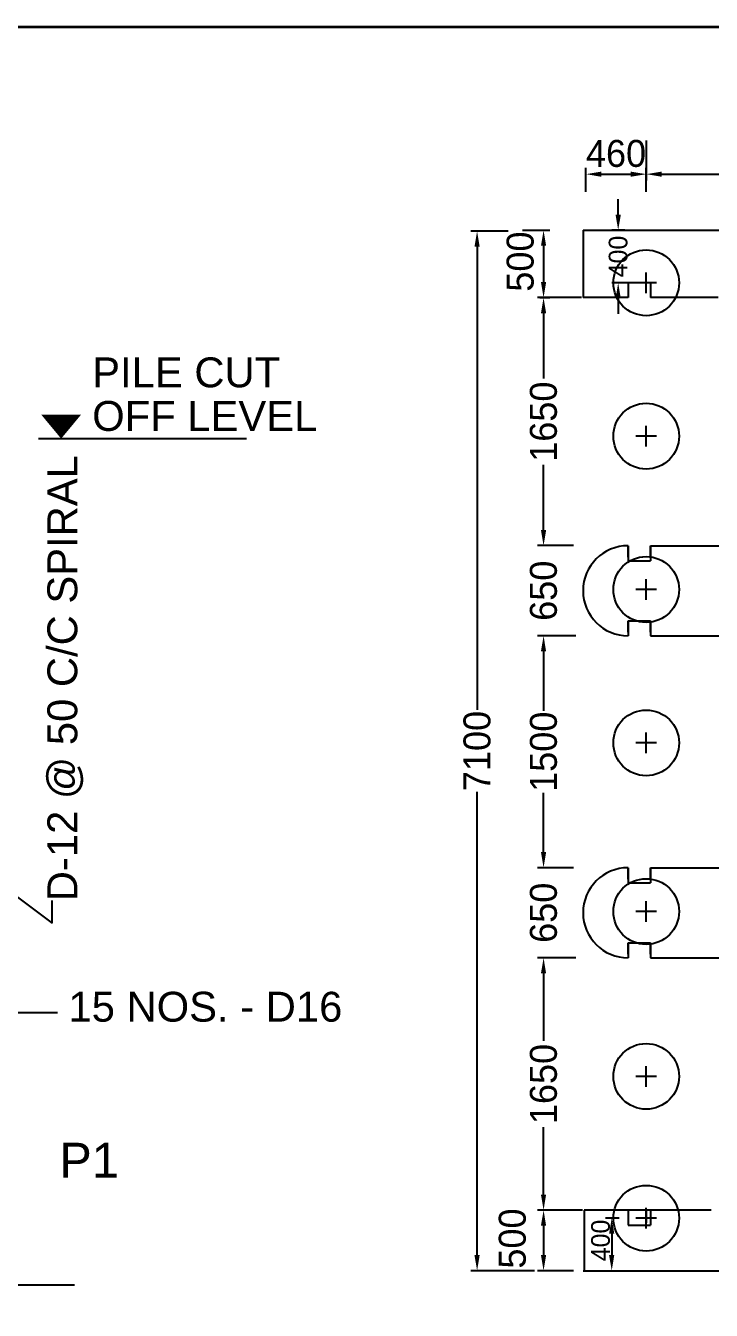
# Model space of a CAD drawing. Extents: x -377620 to 406987, y -326460 to -226264.
# Drawn here: x -108609 to -97602, y -303865 to -283234 of the extents above; entities that cross this region are included whole.
import ezdxf

# ---------------------------------------------------------------- set-up
doc = ezdxf.new("R2010")
doc.units = 0
doc.header["$LTSCALE"] = 300
doc.header["$MEASUREMENT"] = 0
doc.layers.get('DEFPOINTS').update_dxf_attribs({"linetype": 'CONTINUOUS'})
doc.layers.add('LINE', color=7, linetype='CONTINUOUS')
doc.styles.add('Arial-20', font='arial.ttf')
doc.dimstyles.new('3', dxfattribs={"dimtxt": 225, "dimasz": 350, "dimexe": 100, "dimexo": 25, "dimgap": 9, "dimtad": 0, "dimdec": 0, "dimzin": 0, "dimdsep": 46, "dimtxsty": 'Standard', "dimcen": 0, "dimclrd": 5, "dimclre": 6, "dimclrt": 256, "dimadec": 0, "dimazin": 0, "dimtfac": 1, "dimtdec": 0, "dimtofl": 0, "dimtmove": 2, "dimatfit": 3, "dimfxl": 1, "dimtolj": 1, "dimtzin": 0, "dimarcsym": 0})

# ---------------------------------------------------------------- blocks, each defined once
blk = doc.blocks.new('*D575')
at = {"layer": 'DEFPOINTS', "color": 0}
for p in [(-100658, -286519), (-100379, -287601), (-100295, -287601)]:
    blk.add_point(p, dxfattribs=at)
at = {"layer": 'LINE', "color": 7, "lineweight": -2}
for p, q in [((-100633, -286519), (-100195, -286519)), ((-100295, -286769), (-100295, -287351)), ((-100354, -287601), (-100195, -287601))]:
    blk.add_line(p, q, dxfattribs=at)
at = {"layer": 'LINE', "color": 7}
for points in [[(-100337, -286769), (-100254, -286769), (-100295, -286519)], [(-100337, -287351), (-100254, -287351), (-100295, -287601)]]:
    blk.add_solid(points, dxfattribs=at)
at = {"layer": 'LINE', "color": 7, "insert": (-100668, -287022), "char_height": 300, "attachment_point": 5, "rotation": 90}
blk.add_mtext('\\A1;{\\H1.444x;\\C7;500}', dxfattribs=at)
blk = doc.blocks.new('*D576')
at = {"layer": 'DEFPOINTS', "color": 0}
for p in [(-99661, -287601), (-100295, -291584), (-99969, -291584)]:
    blk.add_point(p, dxfattribs=at)
at = {"layer": 'LINE', "color": 7, "lineweight": -2}
for p, q in [((-99686, -287601), (-100395, -287601)), ((-100295, -287851), (-100295, -288898)), ((-100295, -291334), (-100295, -290288)), ((-99994, -291584), (-100395, -291584))]:
    blk.add_line(p, q, dxfattribs=at)
at = {"layer": 'LINE', "color": 7}
for points in [[(-100337, -287851), (-100254, -287851), (-100295, -287601)], [(-100337, -291334), (-100254, -291334), (-100295, -291584)]]:
    blk.add_solid(points, dxfattribs=at)
at = {"layer": 'LINE', "color": 7, "insert": (-100295, -289593), "char_height": 300, "attachment_point": 5, "rotation": 90}
blk.add_mtext('\\A1;{\\H1.444x;\\C7;1650}', dxfattribs=at)
blk = doc.blocks.new('*D577')
at = {"layer": 'DEFPOINTS', "color": 0}
for p in [(-99787, -291584), (-100295, -293032), (-99751, -293032)]:
    blk.add_point(p, dxfattribs=at)
at = {"layer": 'LINE', "color": 7, "lineweight": -2}
for p, q in [((-100295, -291334), (-100295, -291084)), ((-99812, -291584), (-100395, -291584)), ((-99776, -293032), (-100395, -293032)), ((-100295, -293282), (-100295, -293532))]:
    blk.add_line(p, q, dxfattribs=at)
at = {"layer": 'LINE', "color": 7}
for points in [[(-100337, -291334), (-100254, -291334), (-100295, -291584)], [(-100337, -293282), (-100254, -293282), (-100295, -293032)]]:
    blk.add_solid(points, dxfattribs=at)
at = {"layer": 'LINE', "color": 7, "insert": (-100295, -292308), "char_height": 300, "attachment_point": 5, "rotation": 90}
blk.add_mtext('\\A1;{\\H1.444x;\\C7;650}', dxfattribs=at)
blk = doc.blocks.new('*D578')
at = {"layer": 'DEFPOINTS', "color": 0}
for p in [(-99751, -293032), (-100295, -296756), (-99787, -296756)]:
    blk.add_point(p, dxfattribs=at)
at = {"layer": 'LINE', "color": 7, "lineweight": -2}
for p, q in [((-99776, -293032), (-100395, -293032)), ((-100295, -293282), (-100295, -294235)), ((-100295, -296506), (-100295, -295553)), ((-99812, -296756), (-100395, -296756))]:
    blk.add_line(p, q, dxfattribs=at)
at = {"layer": 'LINE', "color": 7}
for points in [[(-100337, -293282), (-100254, -293282), (-100295, -293032)], [(-100337, -296506), (-100254, -296506), (-100295, -296756)]]:
    blk.add_solid(points, dxfattribs=at)
at = {"layer": 'LINE', "color": 7, "insert": (-100295, -294894), "char_height": 300, "attachment_point": 5, "rotation": 90}
blk.add_mtext('\\A1;{\\H1.444x;\\C7;1500}', dxfattribs=at)
blk = doc.blocks.new('*D579')
at = {"layer": 'DEFPOINTS', "color": 0}
for p in [(-99646, -302256), (-100295, -303229), (-99787, -303229)]:
    blk.add_point(p, dxfattribs=at)
at = {"layer": 'LINE', "color": 7, "lineweight": -2}
for p, q in [((-99671, -302256), (-100395, -302256)), ((-100295, -302506), (-100295, -302979)), ((-99812, -303229), (-100395, -303229))]:
    blk.add_line(p, q, dxfattribs=at)
at = {"layer": 'LINE', "color": 7}
for points in [[(-100337, -302506), (-100254, -302506), (-100295, -302256)], [(-100337, -302979), (-100254, -302979), (-100295, -303229)]]:
    blk.add_solid(points, dxfattribs=at)
at = {"layer": 'LINE', "color": 7, "insert": (-100795, -302712), "char_height": 300, "attachment_point": 5, "rotation": 90}
blk.add_mtext('\\A1;{\\H1.444x;\\C7;500}', dxfattribs=at)
blk = doc.blocks.new('*D580')
at = {"layer": 'DEFPOINTS', "color": 0}
for p in [(-98647, -285618), (-99616, -285926), (-98647, -285926)]:
    blk.add_point(p, dxfattribs=at)
at = {"layer": 'LINE', "color": 7, "lineweight": -2}
for p, q in [((-99616, -285901), (-99616, -285518)), ((-98647, -285901), (-98647, -285518)), ((-99366, -285618), (-98897, -285618))]:
    blk.add_line(p, q, dxfattribs=at)
at = {"layer": 'LINE', "color": 7}
for points in [[(-99366, -285577), (-99366, -285660), (-99616, -285618)], [(-98897, -285577), (-98897, -285660), (-98647, -285618)]]:
    blk.add_solid(points, dxfattribs=at)
at = {"layer": 'LINE', "color": 7, "insert": (-99132, -285288), "char_height": 300, "attachment_point": 5}
blk.add_mtext('\\A1;{\\H1.444x;\\C7;460}', dxfattribs=at)
blk = doc.blocks.new('*D581')
at = {"layer": 'DEFPOINTS', "color": 0}
for p in [(-98647, -285053), (-81679, -285053), (-81679, -285618)]:
    blk.add_point(p, dxfattribs=at)
at = {"layer": 'LINE', "color": 7, "lineweight": -2}
for p, q in [((-98647, -285078), (-98647, -285718)), ((-81679, -285078), (-81679, -285718)), ((-98397, -285618), (-94212, -285618)), ((-81929, -285618), (-86114, -285618))]:
    blk.add_line(p, q, dxfattribs=at)
at = {"layer": 'LINE', "color": 7}
for points in [[(-98397, -285577), (-98397, -285660), (-98647, -285618)], [(-81929, -285577), (-81929, -285660), (-81679, -285618)]]:
    blk.add_solid(points, dxfattribs=at)
at = {"layer": 'LINE', "color": 7, "insert": (-90163, -285618), "char_height": 300, "attachment_point": 5}
blk.add_mtext('\\A1;{\\fTimes New Roman|b0|i0|c0|p18;\\H1.444x;\\C7;8 NOS. OF PILES @ 1240 C/C}', dxfattribs=at)
blk = doc.blocks.new('*D582')
at = {"layer": 'DEFPOINTS', "color": 0}
for p in [(-101362, -286534), (-100840, -286534), (-100415, -303229)]:
    blk.add_point(p, dxfattribs=at)
at = {"layer": 'LINE', "color": 7, "lineweight": -2}
for p, q in [((-100865, -286534), (-101462, -286534)), ((-101362, -286784), (-101362, -294223)), ((-101362, -302979), (-101362, -295540)), ((-100440, -303229), (-101462, -303229))]:
    blk.add_line(p, q, dxfattribs=at)
at = {"layer": 'LINE', "color": 7}
for points in [[(-101404, -286784), (-101321, -286784), (-101362, -286534)], [(-101404, -302979), (-101321, -302979), (-101362, -303229)]]:
    blk.add_solid(points, dxfattribs=at)
at = {"layer": 'LINE', "color": 7, "insert": (-101362, -294882), "char_height": 300, "attachment_point": 5, "rotation": 90}
blk.add_mtext('\\A1;{\\H1.444x;\\C7;7100}', dxfattribs=at)
blk = doc.blocks.new('*D590')
at = {"layer": 'DEFPOINTS', "color": 0}
for p in [(-99057, -302385), (-99325, -303229), (-99201, -303229)]:
    blk.add_point(p, dxfattribs=at)
at = {"layer": 'LINE', "color": 7, "lineweight": -2}
for p, q in [((-99082, -302385), (-99301, -302385)), ((-99201, -302635), (-99201, -302979)), ((-99300, -303229), (-99101, -303229))]:
    blk.add_line(p, q, dxfattribs=at)
at = {"layer": 'LINE', "color": 7}
for points in [[(-99243, -302635), (-99160, -302635), (-99201, -302385)], [(-99243, -302979), (-99160, -302979), (-99201, -303229)]]:
    blk.add_solid(points, dxfattribs=at)
at = {"layer": 'LINE', "color": 7, "insert": (-99379, -302743), "char_height": 300, "attachment_point": 5, "rotation": 90}
blk.add_mtext('\\A1;400', dxfattribs=at)
blk = doc.blocks.new('*D592')
at = {"layer": 'DEFPOINTS', "color": 0}
for p in [(-99097, -286519), (-98964, -286519), (-98813, -287363)]:
    blk.add_point(p, dxfattribs=at)
at = {"layer": 'LINE', "color": 7, "lineweight": -2}
for p, q in [((-99097, -286269), (-99097, -286019)), ((-98989, -286519), (-99197, -286519)), ((-98838, -287363), (-99197, -287363)), ((-99097, -287613), (-99097, -287863))]:
    blk.add_line(p, q, dxfattribs=at)
at = {"layer": 'LINE', "color": 7}
for points in [[(-99139, -286269), (-99055, -286269), (-99097, -286519)], [(-99139, -287613), (-99055, -287613), (-99097, -287363)]]:
    blk.add_solid(points, dxfattribs=at)
at = {"layer": 'LINE', "color": 7, "insert": (-99097, -286941), "char_height": 300, "attachment_point": 5, "rotation": 90}
blk.add_mtext('\\A1;400', dxfattribs=at)
blk = doc.blocks.new('*D596')
at = {"layer": 'DEFPOINTS', "color": 0}
for p in [(-99787, -296756), (-100295, -298204), (-99751, -298204)]:
    blk.add_point(p, dxfattribs=at)
at = {"layer": 'LINE', "color": 7, "lineweight": -2}
for p, q in [((-100295, -296506), (-100295, -296256)), ((-99812, -296756), (-100395, -296756)), ((-99776, -298204), (-100395, -298204)), ((-100295, -298454), (-100295, -298704))]:
    blk.add_line(p, q, dxfattribs=at)
at = {"layer": 'LINE', "color": 7}
for points in [[(-100337, -296506), (-100254, -296506), (-100295, -296756)], [(-100337, -298454), (-100254, -298454), (-100295, -298204)]]:
    blk.add_solid(points, dxfattribs=at)
at = {"layer": 'LINE', "color": 7, "insert": (-100295, -297480), "char_height": 300, "attachment_point": 5, "rotation": 90}
blk.add_mtext('\\A1;{\\H1.444x;\\C7;650}', dxfattribs=at)
blk = doc.blocks.new('*D598')
at = {"layer": 'DEFPOINTS', "color": 0}
for p in [(-99751, -298204), (-100295, -302256), (-99787, -302256)]:
    blk.add_point(p, dxfattribs=at)
at = {"layer": 'LINE', "color": 7, "lineweight": -2}
for p, q in [((-99776, -298204), (-100395, -298204)), ((-100295, -298454), (-100295, -299535)), ((-100295, -302006), (-100295, -300925)), ((-99812, -302256), (-100395, -302256))]:
    blk.add_line(p, q, dxfattribs=at)
at = {"layer": 'LINE', "color": 7}
for points in [[(-100337, -298454), (-100254, -298454), (-100295, -298204)], [(-100337, -302006), (-100254, -302006), (-100295, -302256)]]:
    blk.add_solid(points, dxfattribs=at)
at = {"layer": 'LINE', "color": 7, "insert": (-100295, -300230), "char_height": 300, "attachment_point": 5, "rotation": 90}
blk.add_mtext('\\A1;{\\H1.444x;\\C7;1650}', dxfattribs=at)

msp = doc.modelspace()

# ---------------------------------------------------------------- linework, layer by layer
at = {"layer": 'LINE', "color": 7}
for p, q in [((-99661.348, -286518.8315), (-99661.348, -287601.0525)), ((-99661.348, -286518.8315), (-95298.0023, -286518.8315)), ((-98937.6919, -287359.8338), (-98937.6919, -287601.0525)), ((-98937.6919, -287359.8338), (-98575.8639, -287359.8338)), ((-98481.816, -287363.0968), (-98813.016, -287363.0968)), ((-98481.816, -287363.0968), (-98813.016, -287363.0968)), ((-98647.416, -287528.6968), (-98647.416, -287197.4968)), ((-98647.416, -287528.6968), (-98647.416, -287197.4968)), ((-98575.8639, -287359.8338), (-98575.8639, -287601.0525)), ((-98937.6919, -287601.0525), (-99661.348, -287601.0525)), ((-97493.6429, -287601.0525), (-98575.8639, -287601.0525)), ((-98481.816, -289825.6594), (-98813.016, -289825.6594)), ((-98647.416, -289991.2594), (-98647.416, -289660.0594)), ((-108403.9969, -289865.6608), (-105064.9579, -289865.6608)), ((-98937.6919, -291768.9012), (-98937.6919, -291584.4236)), ((-98937.6919, -291584.4236), (-98937.6919, -291825.6423)), ((-98575.8639, -291768.9012), (-98575.8639, -291584.4236)), ((-98575.8639, -291584.4236), (-96465.2005, -291584.4236)), ((-98575.8639, -291584.4236), (-98575.8639, -291825.6423)), ((-98937.6919, -291825.6423), (-98575.8639, -291825.6423)), ((-98647.416, -292453.822), (-98647.416, -292122.622)), ((-98647.416, -292453.822), (-98647.416, -292122.622)), ((-98481.816, -292288.222), (-98813.016, -292288.222)), ((-98481.816, -292288.222), (-98813.016, -292288.222)), ((-98937.6919, -292974.9946), (-98937.6919, -292790.517)), ((-98937.6919, -292790.517), (-98937.6919, -293031.7357)), ((-98937.6919, -292790.517), (-98575.8639, -292790.517)), ((-98575.8639, -292974.9946), (-98575.8639, -292790.517)), ((-98575.8639, -292790.517), (-98575.8639, -293031.7357)), ((-98575.8639, -293031.7357), (-96465.2005, -293031.7357)), ((-98647.416, -294917.4), (-98647.416, -294586.2)), ((-98647.416, -294917.4), (-98647.416, -294586.2)), ((-98481.816, -294751.8), (-98813.016, -294751.8)), ((-98481.816, -294751.8), (-98813.016, -294751.8)), ((-98937.6919, -296940.9012), (-98937.6919, -296756.4236)), ((-98937.6919, -296756.4236), (-98937.6919, -296997.6423)), ((-98575.8639, -296940.9012), (-98575.8639, -296756.4236)), ((-98575.8639, -296756.4236), (-96465.2005, -296756.4236)), ((-98575.8639, -296756.4236), (-98575.8639, -296997.6423)), ((-98937.6919, -296997.6423), (-98575.8639, -296997.6423)), ((-98481.816, -297460.222), (-98813.016, -297460.222)), ((-98481.816, -297460.222), (-98813.016, -297460.222)), ((-98647.416, -297625.822), (-98647.416, -297294.622)), ((-98647.416, -297625.822), (-98647.416, -297294.622)), ((-98937.6919, -298146.9946), (-98937.6919, -297962.517)), ((-98937.6919, -297962.517), (-98937.6919, -298203.7357)), ((-98937.6919, -297962.517), (-98575.8639, -297962.517)), ((-98575.8639, -298146.9946), (-98575.8639, -297962.517)), ((-98575.8639, -297962.517), (-98575.8639, -298203.7357)), ((-98575.8639, -298203.7357), (-96465.2005, -298203.7357)), ((-111729.7076, -299082.275), (-108100.2261, -299082.275)), ((-98647.416, -300273.022), (-98647.416, -299941.822)), ((-98647.416, -300273.022), (-98647.416, -299941.822)), ((-98647.416, -300273.022), (-98647.416, -299941.822)), ((-98481.816, -300107.422), (-98813.016, -300107.422)), ((-98481.816, -300107.422), (-98813.016, -300107.422)), ((-98481.816, -300107.422), (-98813.016, -300107.422)), ((-98647.416, -302550.622), (-98647.416, -302219.422)), ((-98647.416, -302550.622), (-98647.416, -302219.422)), ((-99645.6398, -302255.7494), (-99645.6398, -303227.6709)), ((-97602.326, -302255.7494), (-99645.6398, -302255.7494)), ((-98937.6919, -302255.7494), (-98937.6919, -302496.9681)), ((-98481.816, -302385.022), (-98813.016, -302385.022)), ((-98481.816, -302385.022), (-98813.016, -302385.022)), ((-98647.416, -302249.3741), (-98647.416, -302459.0491)), ((-98575.8639, -302255.7494), (-98575.8639, -302496.9681)), ((-98937.6919, -302496.9681), (-98575.8639, -302496.9681)), ((-99661.348, -303229.2873), (-95301.6439, -303229.2873)), ((-113704.3662, -303454.6906), (-107827.4089, -303454.6906))]:
    msp.add_line(p, q, dxfattribs=at)
at = {"layer": 'LINE', "color": 7, "lineweight": 40, "const_width": 42.8247}
msp.add_lwpolyline([(-117007, -326040.82), (-56501.8, -326040.82), (-56501.8, -283255), (-117007, -283255)], close=True, dxfattribs=at)
at = {"layer": 'LINE', "color": 7, "flags": 128}
for points in [[(-108039.5115, -289865.6608, 0, 640, 0), (-108039.5115, -289479.711, 0, 0, 0)], [(-107827.4089, -302041.4374, 0, 320, 0), (-107827.4089, -302641.4675, 0, 0, 0), (-107827.4089, -303454.6906, 0, 0, 0)]]:
    msp.add_lwpolyline(points, format="xyseb", dxfattribs=at)
at = {"layer": 'LINE', "color": 7}
for centre in [(-98647.416, -287363.0968), (-98647.416, -289825.6594), (-98647.416, -292288.222), (-98647.416, -294751.8), (-98647.416, -297460.222), (-98647.416, -300107.422), (-98647.416, -302385.022)]:
    msp.add_circle(centre, 527.5, dxfattribs=at)
for centre in [(-98937.6919, -292308.0796), (-98937.6919, -297480.0796)]:
    msp.add_arc(centre, 723.656, 90, 270, dxfattribs=at)

# ---------------------------------------------------------------- texts
at = {"layer": 'LINE', "color": 7, "style": 'Arial-20'}
for s, height, p in [('PILE CUT ', 480, (-107541.3063, -289041.0038)), ('OFF LEVEL', 480, (-107541.3063, -289741.0038)), ('15 NOS. - D16', 480, (-107922.4155, -299228.7198)), ('P1', 560, (-108069.4282, -301733.5932))]:
    msp.add_text(s, height=height, dxfattribs=at).set_placement(p)
msp.add_text('D-12 @ 50 C/C SPIRAL', height=480, rotation=90, dxfattribs=at).set_placement((-107780.6863, -297294.6403))

# ---------------------------------------------------------------- dimensions: what is measured, and where the dimension line sits
at = {"layer": 'LINE', "color": 7}
for base, p1, p2, text, picture, middle in [((-81678.576, -285618.2841), (-98647.416, -285053.3374), (-81678.576, -285053.3374), '{\\fTimes New Roman|b0|i0|c0|p18;\\H1.444x;\\C7;8 NOS. OF PILES @ 1240 C/C}', '*D581', (-90162.996, -285618.2841)), ((-98647.416, -285618.2841), (-99615.6186, -285926.4378), (-98647.416, -285926.4378), '{\\H1.444x;\\C7;460}', '*D580', (-99131.5173, -285288.1841))]:
    dim = msp.add_linear_dim(base=base, p1=p1, p2=p2, text=text, dimstyle='3', override={"dimtxt": 300, "dimasz": 250, "dimclrd": 7, "dimclre": 7, "dimclrt": 7}, dxfattribs=at)
    dim.commit()
    dim.dimension.update_dxf_attribs({"geometry": picture, "text_midpoint": middle})
for base, p1, p2, text, picture, middle in [((-99097.1438, -286518.8315), (-98813.016, -287363.0968), (-98963.5838, -286518.8315), '400', '*D592', (-99097.1438, -286940.9642)), ((-101362.2586, -286533.7177), (-100415.1916, -303229.2873), (-100839.9024, -286533.7177), '{\\H1.444x;\\C7;7100}', '*D582', (-101362.2586, -294881.5025)), ((-100295.1916, -291584.4236), (-99661.348, -287601.0525), (-99968.707, -291584.4236), '{\\H1.444x;\\C7;1650}', '*D576', (-100295.1916, -289592.7381)), ((-100295.1916, -293031.7357), (-99787.3266, -291584.4236), (-99751.0506, -293031.7357), '{\\H1.444x;\\C7;650}', '*D577', (-100295.1916, -292308.0796)), ((-100295.1916, -296756.4236), (-99751.0506, -293031.7357), (-99787.3266, -296756.4236), '{\\H1.444x;\\C7;1500}', '*D578', (-100295.1916, -294894.0796)), ((-100295.1916, -298203.7357), (-99787.3266, -296756.4236), (-99751.0506, -298203.7357), '{\\H1.444x;\\C7;650}', '*D596', (-100295.1916, -297480.0796)), ((-100295.1916, -302255.7494), (-99751.0506, -298203.7357), (-99787.3266, -302255.7494), '{\\H1.444x;\\C7;1650}', '*D598', (-100295.1916, -300229.7425))]:
    dim = msp.add_linear_dim(base=base, p1=p1, p2=p2, angle=90, text=text, dimstyle='3', override={"dimtxt": 300, "dimasz": 250, "dimclrd": 7, "dimclre": 7, "dimclrt": 7}, dxfattribs=at)
    dim.commit()
    dim.dimension.update_dxf_attribs({"geometry": picture, "text_midpoint": middle})
for base, p1, p2, text, picture, middle in [((-100295.1916, -287601.0525), (-100657.9522, -286518.8315), (-100379.1916, -287601.0525), '{\\H1.444x;\\C7;500}', '*D575', (-100668.1317, -287022.4648)), ((-100295.1916, -303229.2873), (-99645.6398, -302255.7494), (-99787.3266, -303229.2873), '{\\H1.444x;\\C7;500}', '*D579', (-100795.3265, -302711.5783)), ((-99201.3038, -303229.2873), (-99056.862, -302385.022), (-99324.5588, -303229.2873), '400', '*D590', (-99378.5438, -302742.5184))]:
    dim = msp.add_linear_dim(base=base, p1=p1, p2=p2, angle=90, text=text, dimstyle='3', override={"dimtxt": 300, "dimasz": 250, "dimclrd": 7, "dimclre": 7, "dimclrt": 7}, dxfattribs=at)
    dim.commit()
    dim.dimension.update_dxf_attribs({"geometry": picture, "text_midpoint": middle, "dimtype": 160})

# ---------------------------------------------------------------- leaders
msp.add_leader([(-110416.2261, -295978.5601), (-108181.2261, -297647.5601), (-108181.2261, -297285.5601)], dimstyle='3', override={"dimtxt": 300, "dimasz": 250, "dimclrd": 7, "dimclre": 7, "dimclrt": 7}, dxfattribs=at)

doc.saveas('drawing.dxf')
